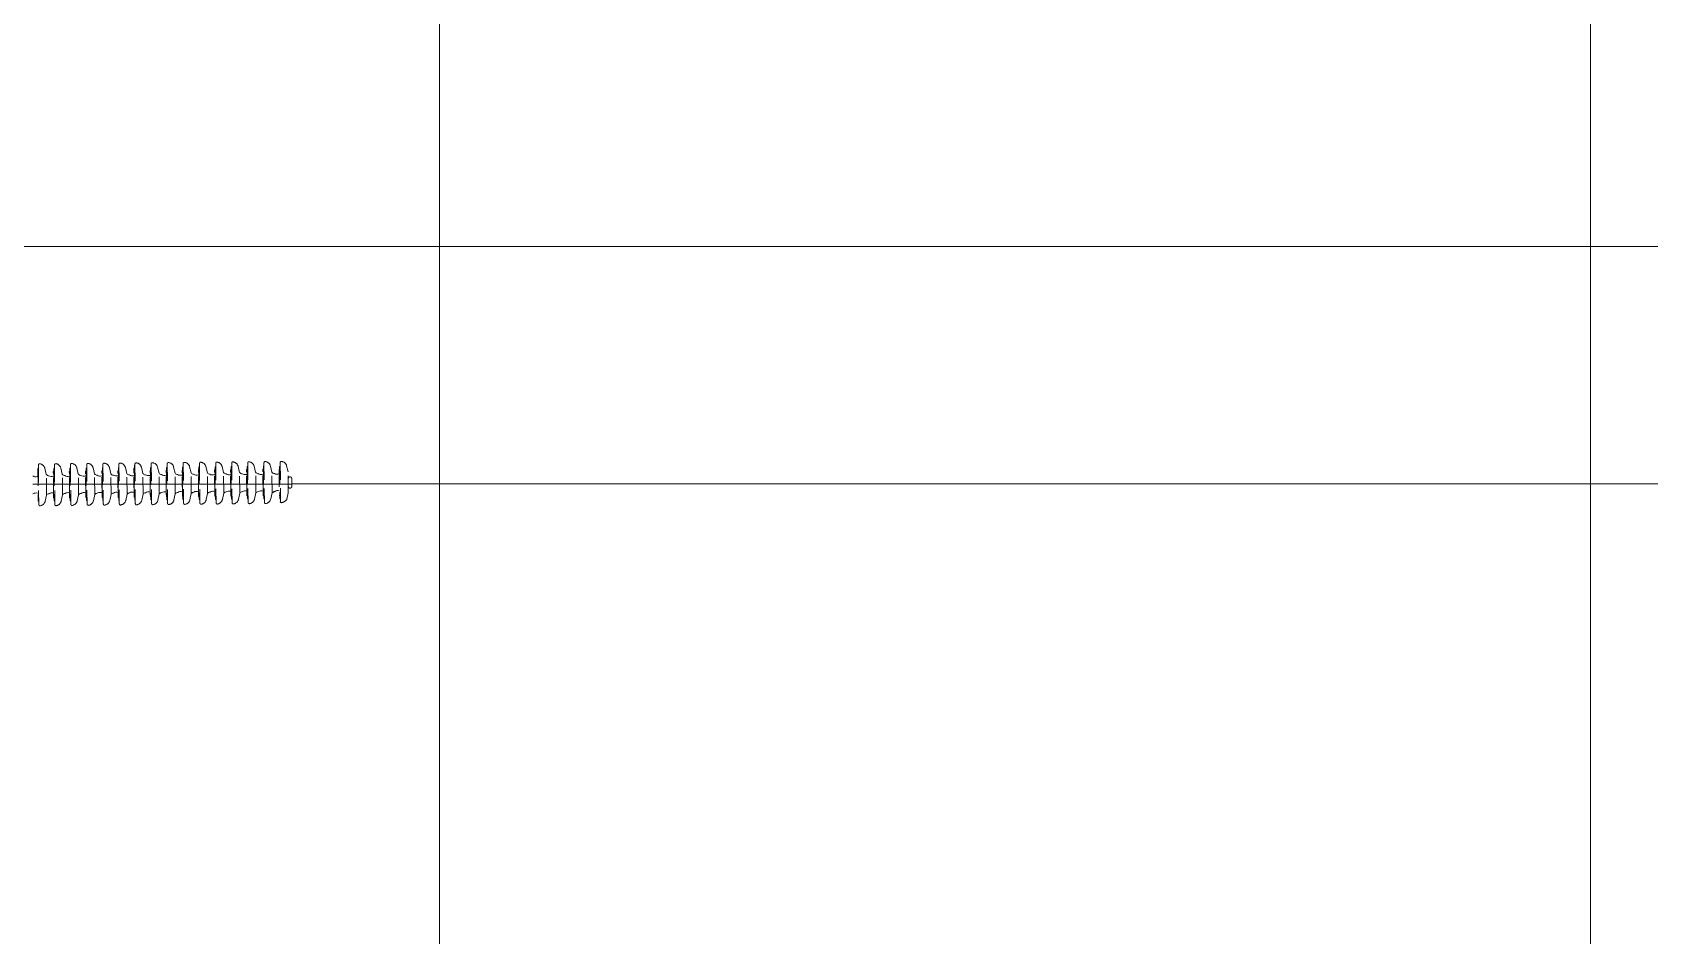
# Model space of a CAD drawing. Header units: inches. Extents: x 3989 to 4711, y 2881 to 3348.
# Drawn here: x 4536.28 to 4583.58, y 3137.87 to 3164.3 of the extents above; entities that cross this region are included whole.
import ezdxf

# ---------------------------------------------------------------- set-up
doc = ezdxf.new("R2010")
doc.units = ezdxf.units.IN
doc.header["$MEASUREMENT"] = 0
doc.linetypes.add('DASHED', pattern=[0.75, 0.5, -0.25])
doc.layers.add('COTAS', color=4, linetype='Continuous')
doc.layers.add('medidas', color=3, linetype='Continuous')

# ---------------------------------------------------------------- blocks, each defined once
blk = doc.blocks.new('*U13')
at = {"color": 0, "linetype": 'DASHED', "lineweight": 0}
for p, q in [((-210.116, -121.5), (-210.16, -121.679)), ((-209.928, -121.404), (-209.94, -122.564)), ((-209.929, -121.411), (-209.94, -122.571)), ((-209.912, -121.522), (-209.922, -122.459)), ((-209.641, -121.505), (-209.685, -121.684)), ((-209.453, -121.409), (-209.465, -122.569)), ((-209.446, -121.512), (-209.454, -121.512)), ((-209.437, -121.521), (-209.447, -122.458)), ((-209.166, -121.51), (-209.21, -121.689)), ((-208.978, -121.414), (-208.99, -122.573)), ((-208.971, -121.516), (-208.979, -121.516)), ((-208.962, -121.525), (-208.972, -122.462)), ((-208.698, -121.515), (-208.741, -121.694)), ((-208.51, -121.419), (-208.522, -122.578)), ((-208.502, -121.521), (-208.511, -121.521)), ((-208.494, -121.53), (-208.503, -122.467)), ((-208.229, -121.52), (-208.273, -121.698)), ((-208.042, -121.423), (-208.053, -122.583)), ((-208.034, -121.526), (-208.043, -121.526)), ((-208.025, -121.535), (-208.035, -122.472)), ((-207.754, -121.524), (-207.798, -121.703)), ((-207.567, -121.428), (-207.578, -122.588)), ((-207.559, -121.531), (-207.568, -121.531)), ((-207.55, -121.54), (-207.56, -122.477)), ((-207.279, -121.529), (-207.323, -121.708)), ((-207.091, -121.433), (-207.103, -122.593)), ((-207.084, -121.536), (-207.092, -121.535)), ((-207.075, -121.544), (-207.085, -122.481)), ((-206.811, -121.534), (-206.855, -121.713)), ((-206.623, -121.438), (-206.635, -122.598)), ((-206.616, -121.541), (-206.624, -121.541)), ((-206.607, -121.549), (-206.616, -122.486)), ((-206.343, -121.539), (-206.386, -121.718)), ((-206.155, -121.442), (-206.167, -122.602)), ((-206.155, -121.442), (-206.167, -122.602)), ((-206.147, -121.545), (-206.156, -121.545)), ((-206.139, -121.554), (-206.148, -122.491)), ((-206.139, -121.554), (-206.148, -122.491)), ((-205.867, -121.543), (-205.911, -121.722)), ((-205.68, -121.447), (-205.691, -122.607)), ((-205.68, -121.447), (-205.691, -122.607)), ((-205.671, -121.479), (-205.68, -121.479)), ((-205.664, -121.559), (-205.673, -122.496)), ((-205.663, -121.487), (-205.672, -122.424)), ((-205.399, -121.548), (-205.443, -121.727)), ((-205.211, -121.452), (-205.223, -122.612)), ((-205.204, -121.555), (-205.213, -121.555)), ((-205.195, -121.564), (-205.205, -122.501)), ((-204.931, -121.553), (-204.975, -121.732)), ((-204.743, -121.457), (-204.755, -122.617)), ((-204.736, -121.56), (-204.744, -121.56)), ((-204.456, -121.558), (-204.499, -121.737)), ((-204.268, -121.462), (-204.28, -122.622)), ((-204.26, -121.565), (-204.269, -121.564)), ((-203.981, -121.562), (-204.024, -121.741)), ((-203.793, -121.466), (-203.805, -122.626)), ((-203.325, -121.471), (-203.336, -122.631)), ((-202.856, -121.476), (-202.868, -122.636)), ((-210.265, -121.882), (-210.268, -122.106)), ((-210.166, -122.291), (-210.16, -121.679)), ((-210.162, -121.883), (-210.164, -122.107)), ((-209.896, -121.611), (-209.904, -122.371)), ((-209.899, -121.879), (-209.901, -122.103)), ((-209.691, -122.289), (-209.685, -121.684)), ((-209.429, -121.6), (-209.438, -121.6)), ((-209.428, -122.285), (-209.421, -121.68)), ((-209.423, -121.878), (-209.426, -122.101)), ((-209.216, -122.294), (-209.21, -121.689)), ((-208.954, -121.605), (-208.963, -121.605)), ((-208.952, -122.29), (-208.946, -121.685)), ((-208.948, -121.882), (-208.951, -122.106)), ((-208.747, -122.299), (-208.741, -121.694)), ((-208.486, -121.61), (-208.495, -121.61)), ((-208.484, -122.295), (-208.478, -121.69)), ((-208.48, -121.887), (-208.482, -122.111)), ((-208.279, -122.304), (-208.273, -121.698)), ((-208.018, -121.615), (-208.026, -121.615)), ((-208.016, -122.3), (-208.01, -121.694)), ((-208.012, -121.892), (-208.014, -122.115)), ((-207.804, -122.308), (-207.798, -121.703)), ((-207.543, -121.619), (-207.551, -121.619)), ((-207.541, -122.304), (-207.535, -121.699)), ((-207.537, -121.897), (-207.539, -122.12)), ((-207.329, -122.313), (-207.323, -121.708)), ((-207.067, -121.624), (-207.076, -121.624)), ((-207.066, -122.309), (-207.06, -121.704)), ((-207.062, -121.901), (-207.064, -122.125)), ((-206.861, -122.318), (-206.855, -121.713)), ((-206.599, -121.629), (-206.608, -121.629)), ((-206.597, -122.314), (-206.591, -121.709)), ((-206.593, -121.906), (-206.596, -122.13)), ((-206.392, -122.323), (-206.386, -121.718)), ((-206.129, -122.319), (-206.123, -121.714)), ((-206.125, -121.911), (-206.127, -122.135)), ((-205.917, -122.327), (-205.911, -121.722)), ((-205.654, -122.323), (-205.648, -121.718)), ((-205.65, -121.915), (-205.652, -122.139)), ((-205.449, -122.332), (-205.443, -121.727)), ((-205.187, -121.643), (-205.196, -121.643)), ((-205.186, -122.328), (-205.18, -121.723)), ((-205.182, -121.921), (-205.184, -122.144)), ((-204.981, -122.337), (-204.975, -121.732)), ((-204.727, -121.568), (-204.737, -122.505)), ((-204.719, -121.648), (-204.728, -121.648)), ((-204.718, -122.333), (-204.711, -121.728)), ((-204.713, -121.925), (-204.716, -122.149)), ((-204.506, -122.342), (-204.499, -121.737)), ((-204.252, -121.573), (-204.261, -122.51)), ((-204.244, -121.653), (-204.253, -121.653)), ((-204.242, -122.338), (-204.236, -121.733)), ((-204.238, -121.93), (-204.241, -122.154)), ((-204.03, -122.346), (-204.024, -121.741)), ((-203.785, -121.569), (-203.794, -121.569)), ((-203.777, -121.578), (-203.786, -122.515)), ((-203.769, -121.657), (-203.778, -121.657)), ((-203.767, -122.342), (-203.761, -121.737)), ((-203.763, -121.935), (-203.765, -122.158)), ((-203.562, -122.351), (-203.556, -121.746)), ((-203.512, -121.567), (-203.556, -121.746)), ((-203.317, -121.574), (-203.326, -121.574)), ((-203.309, -121.583), (-203.318, -122.52)), ((-203.301, -121.662), (-203.309, -121.662)), ((-203.299, -122.347), (-203.293, -121.742)), ((-203.295, -121.94), (-203.297, -122.163)), ((-203.094, -122.356), (-203.088, -121.751)), ((-203.044, -121.572), (-203.088, -121.751)), ((-202.849, -121.579), (-202.857, -121.579)), ((-202.84, -121.588), (-202.85, -122.525)), ((-210.126, -122.471), (-210.166, -122.291)), ((-209.931, -122.468), (-209.939, -122.468)), ((-209.912, -122.38), (-209.921, -122.38)), ((-209.651, -122.469), (-209.691, -122.289)), ((-209.455, -122.466), (-209.464, -122.466)), ((-209.437, -122.378), (-209.446, -122.378)), ((-209.176, -122.473), (-209.216, -122.294)), ((-208.98, -122.471), (-208.989, -122.471)), ((-208.962, -122.383), (-208.971, -122.383)), ((-208.707, -122.479), (-208.747, -122.299)), ((-208.512, -122.476), (-208.521, -122.476)), ((-208.494, -122.388), (-208.502, -122.388)), ((-208.239, -122.483), (-208.279, -122.304)), ((-208.044, -122.481), (-208.052, -122.48)), ((-208.026, -122.393), (-208.034, -122.392)), ((-207.764, -122.488), (-207.804, -122.308)), ((-207.569, -122.485), (-207.577, -122.485)), ((-207.55, -122.397), (-207.559, -122.397)), ((-207.289, -122.493), (-207.329, -122.313)), ((-207.093, -122.49), (-207.102, -122.49)), ((-207.075, -122.402), (-207.084, -122.402)), ((-206.821, -122.498), (-206.861, -122.318)), ((-206.625, -122.495), (-206.634, -122.495)), ((-206.607, -122.407), (-206.616, -122.407)), ((-206.352, -122.502), (-206.392, -122.323)), ((-206.157, -122.5), (-206.166, -122.5)), ((-206.139, -122.412), (-206.147, -122.412)), ((-205.877, -122.507), (-205.917, -122.327)), ((-205.682, -122.504), (-205.69, -122.504)), ((-205.664, -122.416), (-205.672, -122.416)), ((-205.409, -122.512), (-205.449, -122.332)), ((-205.214, -122.509), (-205.222, -122.509)), ((-205.195, -122.421), (-205.204, -122.421)), ((-204.941, -122.517), (-204.981, -122.337)), ((-204.727, -122.426), (-204.736, -122.426)), ((-204.466, -122.522), (-204.506, -122.342)), ((-204.252, -122.431), (-204.261, -122.431)), ((-203.99, -122.526), (-204.03, -122.346)), ((-203.777, -122.435), (-203.785, -122.435)), ((-203.522, -122.531), (-203.562, -122.351)), ((-203.309, -122.44), (-203.317, -122.44)), ((-203.054, -122.536), (-203.094, -122.356)), ((-202.84, -122.445), (-202.849, -122.445)), ((-204.745, -122.514), (-204.754, -122.514)), ((-204.27, -122.519), (-204.279, -122.519)), ((-203.795, -122.523), (-203.804, -122.523)), ((-203.327, -122.528), (-203.335, -122.528)), ((-202.859, -122.533), (-202.867, -122.533))]:
    blk.add_line(p, q, dxfattribs=at)
at = {"color": 0, "lineweight": 0}
for p, q in [((-209.421, -121.609), (-209.421, -121.68)), ((-208.946, -121.613), (-208.946, -121.685)), ((-208.477, -121.619), (-208.478, -121.69)), ((-208.009, -121.623), (-208.01, -121.694)), ((-207.534, -121.628), (-207.535, -121.699)), ((-207.059, -121.633), (-207.06, -121.704)), ((-206.591, -121.638), (-206.591, -121.709)), ((-206.122, -121.642), (-206.123, -121.714)), ((-205.647, -121.647), (-205.648, -121.718)), ((-205.646, -121.576), (-205.647, -121.647)), ((-205.179, -121.652), (-205.18, -121.723)), ((-204.711, -121.657), (-204.711, -121.728)), ((-204.236, -121.662), (-204.236, -121.733)), ((-203.76, -121.666), (-203.761, -121.737)), ((-203.292, -121.671), (-203.293, -121.742)), ((-209.837, -122.223), (-209.688, -122.302)), ((-209.428, -122.285), (-209.428, -122.37)), ((-208.952, -122.29), (-208.953, -122.374)), ((-208.484, -122.295), (-208.485, -122.379)), ((-208.016, -122.3), (-208.017, -122.384)), ((-207.541, -122.304), (-207.542, -122.389)), ((-207.066, -122.309), (-207.067, -122.393)), ((-206.597, -122.314), (-206.598, -122.398)), ((-206.129, -122.319), (-206.13, -122.403)), ((-205.654, -122.323), (-205.655, -122.408)), ((-205.186, -122.328), (-205.187, -122.413)), ((-204.718, -122.333), (-204.718, -122.417)), ((-204.242, -122.338), (-204.243, -122.422)), ((-203.767, -122.342), (-203.768, -122.427)), ((-203.299, -122.347), (-203.3, -122.432))]:
    blk.add_line(p, q, dxfattribs=at)
blk.add_lwpolyline([(-210.182, -121.835), (-210.161, -121.796)], dxfattribs=at)
at = {"color": 0, "linetype": 'DASHED', "lineweight": 0}
for centre, radius, start, end in [((-209.948, -121.541), 0.173, 96.1367, 166.2887), ((-209.963, -121.404), 0.0346, 359.4188, 96.1367), ((-209.921, -121.521), 0.00864, 359.4188, 89.4188), ((-209.473, -121.546), 0.173, 96.1367, 166.2887), ((-209.488, -121.409), 0.0346, 359.4188, 96.1367), ((-209.446, -121.521), 0.00864, 359.4188, 89.4188), ((-208.998, -121.551), 0.173, 96.1367, 166.2887), ((-209.013, -121.413), 0.0346, 359.4188, 96.1367), ((-208.971, -121.525), 0.00864, 359.4188, 89.4188), ((-208.53, -121.556), 0.173, 96.1367, 166.2887), ((-208.544, -121.418), 0.0346, 359.4188, 96.1367), ((-208.502, -121.53), 0.00864, 359.4188, 89.4188), ((-208.061, -121.561), 0.173, 96.1367, 166.2887), ((-208.076, -121.423), 0.0346, 359.4188, 96.1367), ((-208.034, -121.535), 0.00864, 359.4188, 89.4188), ((-207.586, -121.565), 0.173, 96.1367, 166.2887), ((-207.601, -121.428), 0.0346, 359.4188, 96.1367), ((-207.559, -121.54), 0.00864, 359.4188, 89.4188), ((-207.111, -121.57), 0.173, 96.1367, 166.2887), ((-207.126, -121.432), 0.0346, 359.4188, 96.1367), ((-207.084, -121.544), 0.00864, 359.4188, 89.4188), ((-206.643, -121.575), 0.173, 96.1367, 166.2887), ((-206.658, -121.437), 0.0346, 359.4188, 96.1367), ((-206.616, -121.549), 0.00864, 359.4188, 89.4188), ((-206.175, -121.58), 0.173, 96.1367, 166.2887), ((-206.189, -121.442), 0.0346, 359.4188, 96.1367), ((-206.147, -121.554), 0.00864, 359.4188, 89.4188), ((-205.7, -121.584), 0.173, 96.1367, 166.2887), ((-205.714, -121.447), 0.0346, 359.4188, 96.1367), ((-205.671, -121.487), 0.00864, 359.4188, 89.4188), ((-205.231, -121.589), 0.173, 96.1367, 166.2887), ((-205.246, -121.452), 0.0346, 359.4188, 96.1367), ((-205.204, -121.564), 0.00864, 359.4188, 89.4188), ((-204.763, -121.594), 0.173, 96.1367, 166.2887), ((-204.778, -121.456), 0.0346, 359.4188, 96.1367), ((-204.736, -121.568), 0.00864, 359.4188, 89.4188), ((-204.288, -121.599), 0.173, 96.1367, 166.2887), ((-204.303, -121.461), 0.0346, 359.4188, 96.1367), ((-204.261, -121.573), 0.00864, 359.4188, 89.4188), ((-203.813, -121.603), 0.173, 96.1367, 166.2887), ((-203.828, -121.466), 0.0346, 359.4188, 96.1367), ((-203.344, -121.608), 0.173, 96.1367, 166.2887), ((-203.359, -121.471), 0.0346, 359.4188, 96.1367), ((-202.876, -121.613), 0.173, 96.1367, 166.2887), ((-202.891, -121.476), 0.0346, 359.4188, 96.1367), ((-210.214, -121.876), 0.0522, 352.1235, 186.7141), ((-209.905, -121.611), 0.00864, 359.4188, 89.4188), ((-209.429, -121.609), 0.00864, 359.4188, 89.4188), ((-208.954, -121.613), 0.00864, 359.4188, 89.4188), ((-208.486, -121.618), 0.00864, 359.4188, 89.4188), ((-208.018, -121.623), 0.00864, 359.4188, 89.4188), ((-207.543, -121.628), 0.00864, 359.4188, 89.4188), ((-207.067, -121.633), 0.00864, 359.4188, 89.4188), ((-206.599, -121.638), 0.00864, 359.4188, 89.4188), ((-206.131, -121.642), 0.00864, 359.4188, 89.4188), ((-205.655, -121.576), 0.00864, 359.4188, 89.4188), ((-205.188, -121.652), 0.00864, 359.4188, 89.4188), ((-204.719, -121.657), 0.00864, 359.4188, 89.4188), ((-204.244, -121.662), 0.00864, 359.4188, 89.4188), ((-203.785, -121.578), 0.00864, 359.4188, 89.4188), ((-203.769, -121.666), 0.00864, 359.4188, 89.4188), ((-203.317, -121.583), 0.00864, 359.4188, 89.4188), ((-203.301, -121.671), 0.00864, 359.4188, 89.4188), ((-202.849, -121.587), 0.00864, 359.4188, 89.4188), ((-210.216, -122.1), 0.0522, 172.1235, 6.7141), ((-209.944, -122.365), 0.21, 210.153, 260.354), ((-209.93, -122.459), 0.00864, 269.4188, 359.4188), ((-209.912, -122.371), 0.00864, 269.4188, 359.4188), ((-209.482, -122.431), 0.173, 192.5488, 262.7008), ((-209.455, -122.458), 0.00864, 269.4188, 359.4188), ((-209.437, -122.37), 0.00864, 269.4188, 359.4188), ((-209.007, -122.436), 0.173, 192.5488, 262.7008), ((-208.98, -122.462), 0.00864, 269.4188, 359.4188), ((-208.962, -122.374), 0.00864, 269.4188, 359.4188), ((-208.539, -122.441), 0.173, 192.5488, 262.7008), ((-208.512, -122.467), 0.00864, 269.4188, 359.4188), ((-208.494, -122.379), 0.00864, 269.4188, 359.4188), ((-208.07, -122.446), 0.173, 192.5488, 262.7008), ((-208.044, -122.472), 0.00864, 269.4188, 359.4188), ((-208.025, -122.384), 0.00864, 269.4188, 359.4188), ((-207.595, -122.451), 0.173, 192.5488, 262.7008), ((-207.569, -122.477), 0.00864, 269.4188, 359.4188), ((-207.55, -122.389), 0.00864, 269.4188, 359.4188), ((-207.12, -122.455), 0.173, 192.5488, 262.7008), ((-207.093, -122.481), 0.00864, 269.4188, 359.4188), ((-207.075, -122.393), 0.00864, 269.4188, 359.4188), ((-206.652, -122.46), 0.173, 192.5488, 262.7008), ((-206.625, -122.486), 0.00864, 269.4188, 359.4188), ((-206.607, -122.398), 0.00864, 269.4188, 359.4188), ((-206.184, -122.465), 0.173, 192.5488, 262.7008), ((-206.157, -122.491), 0.00864, 269.4188, 359.4188), ((-206.139, -122.403), 0.00864, 269.4188, 359.4188), ((-205.708, -122.469), 0.173, 192.5488, 262.7008), ((-205.682, -122.496), 0.00864, 269.4188, 359.4188), ((-205.664, -122.407), 0.00864, 269.4188, 359.4188), ((-205.213, -122.501), 0.00864, 269.4188, 359.4188), ((-205.195, -122.413), 0.00864, 269.4188, 359.4188), ((-204.745, -122.505), 0.00864, 269.4188, 359.4188), ((-204.727, -122.417), 0.00864, 269.4188, 359.4188), ((-204.27, -122.51), 0.00864, 269.4188, 359.4188), ((-204.252, -122.422), 0.00864, 269.4188, 359.4188), ((-203.777, -122.427), 0.00864, 269.4188, 359.4188), ((-203.308, -122.432), 0.00864, 269.4188, 359.4188), ((-209.961, -122.543), 0.0346, 237.726, 334.4439), ((-209.5, -122.569), 0.0346, 262.7008, 359.4188), ((-209.024, -122.573), 0.0346, 262.7008, 359.4188), ((-208.556, -122.578), 0.0346, 262.7008, 359.4188), ((-208.088, -122.583), 0.0346, 262.7008, 359.4188), ((-207.613, -122.588), 0.0346, 262.7008, 359.4188), ((-207.138, -122.592), 0.0346, 262.7008, 359.4188), ((-206.669, -122.597), 0.0346, 262.7008, 359.4188), ((-206.201, -122.602), 0.0346, 262.7008, 359.4188), ((-205.726, -122.606), 0.0346, 262.7008, 359.4188), ((-205.24, -122.474), 0.173, 192.5488, 262.7008), ((-205.258, -122.612), 0.0346, 262.7008, 359.4188), ((-204.772, -122.479), 0.173, 192.5488, 262.7008), ((-204.79, -122.616), 0.0346, 262.7008, 359.4188), ((-204.297, -122.484), 0.173, 192.5488, 262.7008), ((-204.314, -122.621), 0.0346, 262.7008, 359.4188), ((-203.822, -122.488), 0.173, 192.5488, 262.7008), ((-203.839, -122.626), 0.0346, 262.7008, 359.4188), ((-203.795, -122.515), 0.00864, 269.4188, 359.4188), ((-203.353, -122.494), 0.173, 192.5488, 262.7008), ((-203.371, -122.631), 0.0346, 262.7008, 359.4188), ((-203.327, -122.52), 0.00864, 269.4188, 359.4188), ((-202.885, -122.498), 0.173, 192.5488, 262.7008), ((-202.903, -122.635), 0.0346, 262.7008, 359.4188), ((-202.858, -122.524), 0.00864, 269.4188, 359.4188)]:
    blk.add_arc(centre, radius, start, end, dxfattribs=at)
at = {"color": 0, "lineweight": 0}
for centre, radius, start, end in [((-209.841, -121.594), 0.154, 248.4501, 302.5401), ((-209.762, -121.629), 0.0951, 272.6444, 324.4611), ((-209.365, -121.599), 0.154, 248.4501, 302.5401), ((-209.287, -121.634), 0.0951, 272.6444, 324.4611), ((-208.897, -121.603), 0.154, 251.1672, 302.5401), ((-208.819, -121.638), 0.0951, 272.6444, 324.4611), ((-208.429, -121.608), 0.154, 251.1672, 302.5401), ((-208.35, -121.643), 0.0951, 272.6444, 324.4611), ((-207.954, -121.613), 0.154, 248.4501, 302.5401), ((-207.875, -121.648), 0.0951, 272.6444, 324.4611), ((-207.479, -121.618), 0.154, 248.4501, 302.5401), ((-207.4, -121.653), 0.0951, 272.6444, 324.4611), ((-207.01, -121.623), 0.154, 251.1672, 302.5401), ((-206.932, -121.658), 0.0951, 272.6444, 324.4611), ((-206.542, -121.627), 0.154, 251.1672, 302.5401), ((-206.464, -121.662), 0.0951, 272.6444, 324.4611), ((-206.067, -121.632), 0.154, 251.1672, 302.5401), ((-205.989, -121.667), 0.0951, 272.6444, 324.4611), ((-205.599, -121.637), 0.154, 251.1672, 302.5401), ((-205.52, -121.672), 0.0951, 272.6444, 324.4611), ((-205.131, -121.642), 0.154, 251.1672, 302.5401), ((-205.052, -121.677), 0.0951, 272.6444, 324.4611), ((-204.655, -121.647), 0.154, 248.4501, 302.5401), ((-204.577, -121.681), 0.0951, 272.6444, 324.4611), ((-204.18, -121.651), 0.154, 248.4501, 302.5401), ((-204.102, -121.686), 0.0951, 272.6444, 324.4611), ((-203.712, -121.656), 0.154, 251.1672, 302.5401), ((-203.633, -121.691), 0.0951, 272.6444, 324.4611), ((-203.244, -121.661), 0.154, 251.1672, 302.5401), ((-203.165, -121.696), 0.0951, 272.6444, 324.4611), ((-202.775, -121.666), 0.154, 251.1672, 302.5401), ((-209.849, -122.376), 0.154, 56.2975, 110.3874), ((-209.769, -122.343), 0.0951, 34.3765, 86.1931), ((-209.373, -122.381), 0.154, 56.2975, 110.3874), ((-209.294, -122.348), 0.0951, 34.3765, 86.1931), ((-208.905, -122.386), 0.154, 56.2975, 107.6703), ((-208.826, -122.352), 0.0951, 34.3765, 86.1931), ((-208.437, -122.391), 0.154, 56.2975, 107.6703), ((-208.358, -122.357), 0.0951, 34.3765, 86.1931), ((-207.962, -122.395), 0.154, 56.2975, 110.3874), ((-207.883, -122.362), 0.0951, 34.3765, 86.1931), ((-207.487, -122.4), 0.154, 56.2975, 110.3874), ((-207.407, -122.367), 0.0951, 34.3765, 86.1931), ((-207.018, -122.405), 0.154, 56.2975, 107.6703), ((-206.939, -122.372), 0.0951, 34.3765, 86.1931), ((-206.55, -122.41), 0.154, 56.2975, 107.6703), ((-206.471, -122.376), 0.0951, 34.3765, 86.1931), ((-206.075, -122.414), 0.154, 56.2975, 110.3874), ((-205.996, -122.381), 0.0951, 34.3765, 86.1931), ((-205.607, -122.419), 0.154, 56.2975, 107.6703), ((-205.528, -122.386), 0.0951, 34.3765, 86.1931), ((-205.138, -122.424), 0.154, 56.2975, 107.6703), ((-205.059, -122.391), 0.0951, 34.3765, 86.1931), ((-204.663, -122.429), 0.154, 56.2975, 110.3874), ((-204.584, -122.396), 0.0951, 34.3765, 86.1931), ((-204.188, -122.434), 0.154, 56.2975, 110.3874), ((-204.109, -122.4), 0.0951, 34.3765, 86.1931), ((-203.72, -122.438), 0.154, 56.2975, 107.6703), ((-203.641, -122.405), 0.0951, 34.3765, 86.1931), ((-203.252, -122.443), 0.154, 56.2975, 107.6703), ((-203.172, -122.41), 0.0951, 34.3765, 86.1931), ((-202.783, -122.448), 0.154, 56.2975, 107.6703)]:
    blk.add_arc(centre, radius, start, end, dxfattribs=at)
at = {"layer": 'COTAS', "color": 0, "lineweight": 0}
blk.add_line((-210.267, -122.036), (-202.693, -122.036), dxfattribs=at)
at = {"layer": 'medidas', "color": 0, "lineweight": 0}
for p, q in [((-209.921, -121.512), (-209.93, -121.512)), ((-209.905, -121.602), (-209.913, -121.602))]:
    blk.add_line(p, q, dxfattribs=at)
blk = doc.blocks.new('*U14')
at = {"color": 0, "linetype": 'ByBlock', "lineweight": -2, "transparency": 16777216}
blk.add_blockref('*U13', (0, 120), dxfattribs=at)

msp = doc.modelspace()

# ---------------------------------------------------------------- linework, layer by layer
at = {"lineweight": 0}
for p, q in [((4548.18742, 3021.04421), (4548.18742, 3251.98626)), ((4581.8544, 3019.81185), (4581.8544, 3251.49622)), ((4543.88679, 3151.08741), (4615.45359, 3151.08741))]:
    msp.add_line(p, q, dxfattribs=at)
at = {"color": 3, "lineweight": 0}
msp.add_line((4424.25833, 3158.03449), (4651.65252, 3158.03449), dxfattribs=at)

# ---------------------------------------------------------------- block references
at = {"lineweight": 0, "xscale": -1}
msp.add_blockref('*U14', (4333.6009, 3153.11752), dxfattribs=at)

doc.saveas('drawing.dxf')
